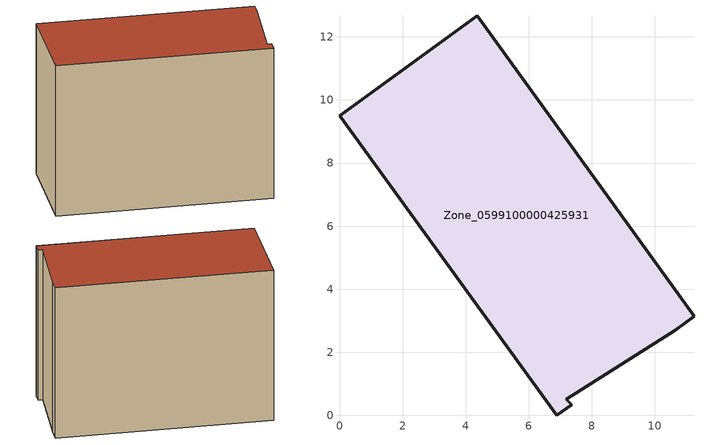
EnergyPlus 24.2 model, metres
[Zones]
Zone_0599100000425931
 floor ground (C_G): 10.64,2.71 7.19,0.52 7.36,0.34 6.89,0 0,9.51 4.37,12.68 11.24,3.14 z0
 wall outside (C_F): 4.37,12.68 0,9.51 6.89,0 7.36,0.34 7.19,0.52 10.64,2.71 11.24,3.14 4.37,12.68 z0:8.76
 roof outside (C_R): 10.64,2.71 11.24,3.14 4.37,12.68 0,9.51 6.89,0 7.36,0.34 7.19,0.52 z8.76
[BUILDING]
Pand.0599100000425931: North Axis=0; Terrain=City; Loads Convergence Tolerance Value=0.04; Temperature Convergence Tolerance Value=0.4; Solar Distribution=FullExterior; Maximum Number of Warmup Days=25; Minimum Number of Warmup Days=1
[Site:Location]
Rotterdam.The.Hague.AP_ZH_NLD Design_Conditions: Latitude=51.96; Longitude=4.45; Time Zone=1; Elevation=-4.5
[SITE:GROUNDTEMPERATURE:BUILDINGSURFACE]
18, 18, 18, 18, 18, 18, 18, 18, 18, 18, 18, 18
[MATERIAL] Thermal Absorptance=0.9; Solar Absorptance=0.7; Visible Absorptance=0.7
Name | Roughness | Thickness | Conductivity | Density | Specific Heat
G.TI.2006-2014 | MediumSmooth | 0.15 | 0.06 | 540 | 1210
F.TI.2006-2014 | Rough | 0.3 | 0.12 | 1920 | 840
R.TI.2006-2014 | MediumRough | 0.2 | 0.08 | 1500 | 1000
[CONSTRUCTION]
C_G: G.TI.2006-2014
C_F: F.TI.2006-2014
C_R: R.TI.2006-2014
[ZONE]
Zone_0599100000425931: Type=1; Multiplier=1; Ceiling Height=Autocalculate; Volume=Autocalculate; Floor Area=autocalculate; Part of Total Floor Area=Yes
[ZONEINFILTRATION:DESIGNFLOWRATE]
Infil_Zone_0599100000425931: Zone or ZoneList or Space or SpaceList=Zone_0599100000425931; Schedule=AlwaysOn; Design Flow Rate Calculation Method=Flow/Area; Flow Rate per Floor Area=0.0015; Constant Term Coefficient=1; Temperature Term Coefficient=0; Velocity Term Coefficient=0; Velocity Squared Term Coefficient=0
[HVACTEMPLATE:ZONE:IDEALLOADSAIRSYSTEM]
Zone_0599100000425931: Maximum Heating Supply Air Temperature=50; Minimum Cooling Supply Air Temperature=13; Maximum Heating Supply Air Humidity Ratio=0.0156; Minimum Cooling Supply Air Humidity Ratio=0.0077; Heating Limit=NoLimit; Cooling Limit=NoLimit; Dehumidification Control Type=ConstantSensibleHeatRatio; Cooling Sensible Heat Ratio=0.7; Dehumidification Setpoint=60; Humidification Control Type=None; Humidification Setpoint=30; Outdoor Air Method=None; Outdoor Air Flow Rate per Person=0.00944; Outdoor Air Flow Rate per Zone Floor Area=0; Outdoor Air Flow Rate per Zone=0; Demand Controlled Ventilation Type=None; Outdoor Air Economizer Type=NoEconomizer; Heat Recovery Type=None; Sensible Heat Recovery Effectiveness=0.7; Latent Heat Recovery Effectiveness=0.65
[ZONECONTROL:THERMOSTAT]
ThermostatControl_Zone_0599100000425931: Zone or ZoneList=Zone_0599100000425931; Control Type Schedule=DualSetpointControlType; Control 1=Thermostat_Zone_0599100000425931; Temperature Difference Between Cutout And Setpoint=0
[THERMOSTATSETPOINT:DUALSETPOINT]
Thermostat_Zone_0599100000425931: Heating Setpoint Temperature Schedule=HeatingSetpoint_Zone_0599100000425931; Cooling Setpoint Temperature Schedule=CoolingSetpoint_Zone_0599100000425931
[SCHEDULE:COMPACT]
HeatingSetpoint_Zone_0599100000425931: Through: 12/31, For: AllDays, Until: 24:00, 21
CoolingSetpoint_Zone_0599100000425931: Through: 12/31, For: AllDays, Until: 24:00, 24
DualSetpointControlType: Through: 12/31, For: AllDays, Until: 24:00, 4
AlwaysOn: Through: 12/31, For: AllDays, Until: 24:00, 1
